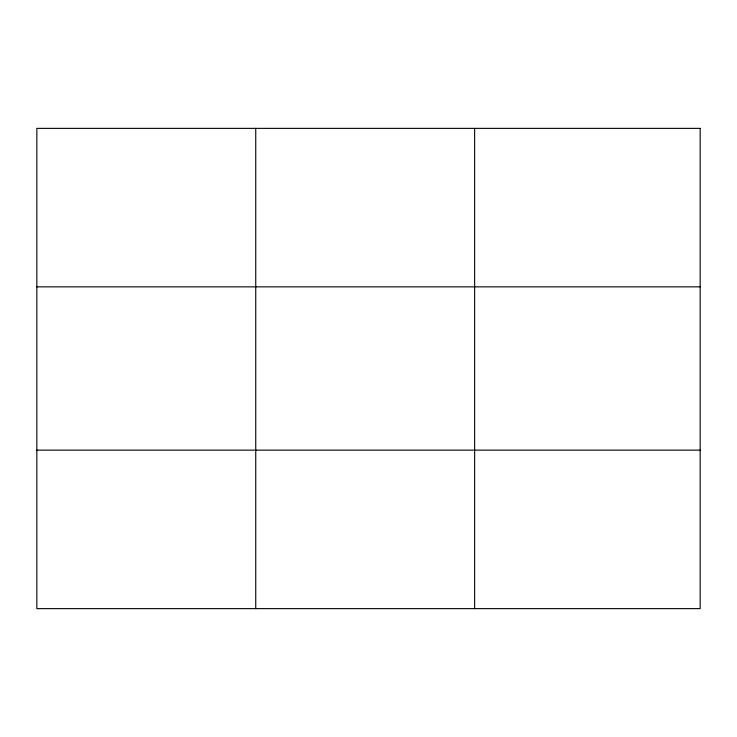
<?xml version="1.0" encoding="UTF-8"?>
<svg xmlns="http://www.w3.org/2000/svg" width="737" height="737" viewBox="0 0 737 737"><rect width="100%" height="100%" fill="white"/><g stroke="black" fill="none" stroke-linecap="round" stroke-linejoin="round"><path stroke-width="1.11" d="M255.739 128.367L255.739 608.633M474.628 128.367L474.628 608.633M36.85 286.85L700.15 286.85M36.85 450.15L700.15 450.15M700.15 128.367L700.15 608.633L36.85 608.633L36.85 128.367L700.15 128.367"/></g></svg>
